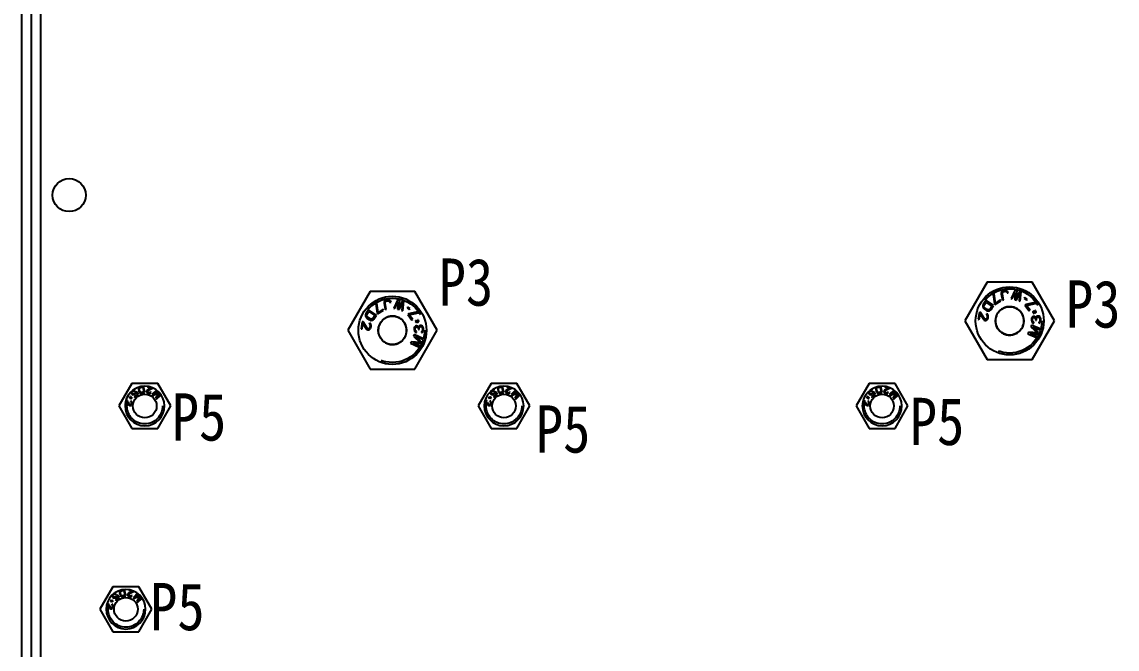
# Model space of a CAD drawing. Header units: millimetres. Extents: x 0 to 1189, y 25 to 866.
# Drawn here: x 159.9 to 275.8, y 398.3 to 464.6 of the extents above; entities that cross this region are included whole.
import ezdxf

# ---------------------------------------------------------------- set-up
doc = ezdxf.new("R2010")
doc.units = ezdxf.units.MM
doc.header["$LTSCALE"] = 65.395
doc.linetypes.add('HIDDEN', pattern=[0.2, 0.1, -0.1])
doc.layers.get('0').update_dxf_attribs({"linetype": 'CONTINUOUS'})
doc.layers.add('02___PRT_ALL_AXES', color=7, linetype='CONTINUOUS')
doc.layers.add('DEFAULT_2', color=8, linetype='HIDDEN')
doc.styles.get("Standard").update_dxf_attribs({"font": 'txt', "width": 0.85})

msp = doc.modelspace()

# ---------------------------------------------------------------- linework, layer by layer
at = {"color": 3, "linetype": 'Continuous'}
msp.add_line((159.902, 345.466), (159.902, 601.766), dxfattribs=at)
at = {"color": 7, "linetype": 'Continuous'}
for p, q in [((160.902, 344.466), (160.902, 588.766)), ((161.902, 346.466), (161.902, 587.766)), ((262.749, 435.827), (262.644, 435.759)), ((262.644, 435.759), (262.78, 434.783)), ((262.885, 434.851), (262.749, 435.827)), ((263.517, 435.923), (263.515, 435.815)), ((263.515, 435.815), (263.631, 435.165)), ((263.543, 436.014), (263.517, 435.923)), ((263.61, 436.113), (263.543, 436.014)), ((263.685, 436.169), (263.61, 436.113)), ((263.638, 435.837), (263.644, 435.924)), ((263.754, 435.187), (263.638, 435.837)), ((263.644, 435.924), (263.674, 435.994)), ((263.674, 435.994), (263.728, 436.047)), ((263.784, 436.208), (263.685, 436.169)), ((263.728, 436.047), (263.806, 436.083)), ((263.866, 436.223), (263.784, 436.208)), ((263.806, 436.083), (263.888, 436.097)), ((263.972, 436.22), (263.866, 436.223)), ((263.888, 436.097), (263.974, 436.091)), ((264.062, 436.193), (263.972, 436.22)), ((263.974, 436.091), (264.043, 436.06)), ((264.043, 436.06), (264.095, 436.004)), ((264.159, 436.124), (264.062, 436.193)), ((264.095, 436.004), (264.131, 435.924)), ((264.131, 435.924), (264.254, 435.946)), ((264.214, 436.047), (264.159, 436.124)), ((264.254, 435.946), (264.214, 436.047)), ((264.984, 436.232), (264.55, 435.315)), ((264.671, 435.281), (265, 435.984)), ((265, 435.984), (264.951, 435.201)), ((265.144, 436.186), (264.984, 436.232)), ((265.144, 436.186), (265.084, 435.363)), ((265.465, 436.095), (265.084, 435.363)), ((265.111, 435.156), (265.481, 435.847)), ((265.481, 435.847), (265.392, 435.076)), ((265.625, 436.049), (265.465, 436.095)), ((265.512, 435.042), (265.625, 436.049)), ((197.449, 434.827), (197.344, 434.759)), ((197.344, 434.759), (197.48, 433.783)), ((197.585, 433.851), (197.449, 434.827)), ((198.217, 434.923), (198.215, 434.815)), ((198.215, 434.815), (198.331, 434.165)), ((198.243, 435.014), (198.217, 434.923)), ((198.31, 435.113), (198.243, 435.014)), ((198.385, 435.169), (198.31, 435.113)), ((198.338, 434.837), (198.344, 434.924)), ((198.454, 434.187), (198.338, 434.837)), ((198.344, 434.924), (198.374, 434.994)), ((198.374, 434.994), (198.428, 435.047)), ((198.484, 435.208), (198.385, 435.169)), ((198.428, 435.047), (198.506, 435.083)), ((198.566, 435.223), (198.484, 435.208)), ((198.506, 435.083), (198.588, 435.097)), ((198.672, 435.22), (198.566, 435.223)), ((198.588, 435.097), (198.674, 435.091)), ((198.762, 435.193), (198.672, 435.22)), ((198.674, 435.091), (198.743, 435.06)), ((198.743, 435.06), (198.795, 435.004)), ((198.859, 435.124), (198.762, 435.193)), ((198.795, 435.004), (198.831, 434.924)), ((198.831, 434.924), (198.954, 434.946)), ((198.914, 435.047), (198.859, 435.124)), ((198.954, 434.946), (198.914, 435.047)), ((199.684, 435.232), (199.25, 434.315)), ((199.371, 434.281), (199.7, 434.984)), ((199.7, 434.984), (199.651, 434.201)), ((199.844, 435.186), (199.684, 435.232)), ((199.844, 435.186), (199.784, 434.363)), ((200.165, 435.095), (199.784, 434.363)), ((199.811, 434.156), (200.181, 434.847)), ((200.181, 434.847), (200.092, 434.076)), ((200.325, 435.049), (200.165, 435.095)), ((200.212, 434.042), (200.325, 435.049)), ((261.556, 434.606), (261.546, 434.513)), ((261.546, 434.513), (261.572, 434.396)), ((261.596, 434.704), (261.556, 434.606)), ((261.87, 435.123), (261.596, 434.704)), ((261.675, 434.553), (261.703, 434.634)), ((261.676, 434.477), (261.675, 434.553)), ((261.703, 434.634), (261.908, 434.948)), ((262.706, 434.575), (261.87, 435.123)), ((261.908, 434.948), (262.531, 434.54)), ((262.531, 434.54), (262.326, 434.227)), ((262.432, 434.157), (262.706, 434.575)), ((262.78, 434.783), (262.838, 434.694)), ((262.838, 434.694), (263.467, 435.101)), ((263.41, 435.19), (262.885, 434.851)), ((263.467, 435.101), (263.41, 435.19)), ((263.631, 435.165), (263.754, 435.187)), ((264.55, 435.315), (264.671, 435.281)), ((264.951, 435.201), (265.111, 435.156)), ((265.392, 435.076), (265.512, 435.042)), ((266.011, 435.428), (265.949, 435.342)), ((265.949, 435.342), (266.186, 435.172)), ((266.248, 435.258), (266.011, 435.428)), ((266.106, 434.707), (266.02, 434.643)), ((266.02, 434.643), (266.469, 434.042)), ((267.071, 434.908), (266.106, 434.707)), ((266.18, 434.607), (267.146, 434.808)), ((266.554, 434.106), (266.18, 434.607)), ((266.186, 435.172), (266.248, 435.258)), ((267.146, 434.808), (267.071, 434.908)), ((196.256, 433.606), (196.246, 433.513)), ((196.246, 433.513), (196.272, 433.396)), ((196.296, 433.704), (196.256, 433.606)), ((196.272, 433.396), (196.32, 433.315)), ((196.57, 434.123), (196.296, 433.704)), ((196.375, 433.553), (196.403, 433.634)), ((196.376, 433.477), (196.375, 433.553)), ((196.407, 433.408), (196.376, 433.477)), ((196.403, 433.634), (196.608, 433.948)), ((196.466, 433.344), (196.407, 433.408)), ((196.733, 433.169), (196.466, 433.344)), ((197.406, 433.575), (196.57, 434.123)), ((196.608, 433.948), (197.231, 433.54)), ((197.231, 433.54), (197.026, 433.227)), ((197.132, 433.157), (197.406, 433.575)), ((197.48, 433.783), (197.538, 433.694)), ((197.538, 433.694), (198.167, 434.101)), ((198.11, 434.19), (197.585, 433.851)), ((198.167, 434.101), (198.11, 434.19)), ((198.331, 434.165), (198.454, 434.187)), ((199.25, 434.315), (199.371, 434.281)), ((199.651, 434.201), (199.811, 434.156)), ((200.092, 434.076), (200.212, 434.042)), ((200.711, 434.428), (200.649, 434.342)), ((200.649, 434.342), (200.886, 434.172)), ((200.948, 434.258), (200.711, 434.428)), ((200.806, 433.707), (200.72, 433.643)), ((200.72, 433.643), (201.169, 433.042)), ((201.771, 433.908), (200.806, 433.707)), ((200.88, 433.607), (201.846, 433.808)), ((201.254, 433.106), (200.88, 433.607)), ((200.886, 434.172), (200.948, 434.258)), ((201.846, 433.808), (201.771, 433.908)), ((261.207, 433.872), (261.085, 433.132)), ((261.19, 433.115), (261.285, 433.69)), ((261.312, 433.855), (261.207, 433.872)), ((261.285, 433.69), (261.662, 433.1)), ((261.742, 433.193), (261.312, 433.855)), ((261.572, 434.396), (261.62, 434.315)), ((261.62, 434.315), (261.698, 434.239)), ((261.707, 434.408), (261.676, 434.477)), ((261.698, 434.239), (261.965, 434.064)), ((261.766, 434.344), (261.707, 434.408)), ((262.033, 434.169), (261.766, 434.344)), ((261.959, 433.727), (261.942, 433.624)), ((261.942, 433.624), (261.999, 433.573)), ((262.04, 433.693), (261.959, 433.727)), ((261.965, 434.064), (262.065, 434.023)), ((261.999, 433.573), (262.03, 433.504)), ((262.034, 433.398), (262.021, 433.316)), ((262.03, 433.504), (262.034, 433.398)), ((262.116, 434.14), (262.033, 434.169)), ((262.11, 433.597), (262.04, 433.693)), ((262.065, 434.023), (262.159, 434.012)), ((262.139, 433.508), (262.11, 433.597)), ((262.192, 434.139), (262.116, 434.14)), ((262.123, 433.278), (262.136, 433.36)), ((262.136, 433.36), (262.139, 433.508)), ((262.159, 434.012), (262.276, 434.035)), ((262.262, 434.168), (262.192, 434.139)), ((262.326, 434.227), (262.262, 434.168)), ((262.276, 434.035), (262.357, 434.081)), ((262.357, 434.081), (262.432, 434.157)), ((266.469, 434.042), (266.554, 434.106)), ((266.834, 433.407), (266.753, 433.32)), ((266.918, 433.431), (266.834, 433.407)), ((266.981, 433.913), (266.841, 433.862)), ((266.841, 433.862), (266.855, 433.823)), ((266.858, 434.001), (266.845, 433.974)), ((266.845, 433.974), (266.981, 433.913)), ((266.855, 433.823), (266.995, 433.874)), ((267.021, 433.928), (266.858, 434.001)), ((266.961, 433.433), (266.918, 433.431)), ((266.995, 433.874), (266.931, 433.74)), ((266.931, 433.74), (266.958, 433.727)), ((266.958, 433.727), (267.035, 433.889)), ((267.047, 433.416), (266.961, 433.433)), ((267.097, 434.089), (267.021, 433.928)), ((267.035, 433.889), (267.198, 433.815)), ((267.112, 433.377), (267.047, 433.416)), ((267.061, 433.942), (267.124, 434.077)), ((267.2, 433.994), (267.061, 433.942)), ((267.075, 433.903), (267.215, 433.955)), ((267.211, 433.842), (267.075, 433.903)), ((267.124, 434.077), (267.097, 434.089)), ((267.18, 433.297), (267.112, 433.377)), ((267.218, 433.402), (267.18, 433.297)), ((267.198, 433.815), (267.211, 433.842)), ((267.215, 433.955), (267.2, 433.994)), ((267.28, 433.447), (267.218, 433.402)), ((267.364, 433.471), (267.28, 433.447)), ((267.285, 433.322), (267.368, 433.367)), ((267.449, 433.475), (267.364, 433.471)), ((267.368, 433.367), (267.453, 433.371)), ((267.513, 433.457), (267.449, 433.475)), ((267.453, 433.371), (267.497, 433.352)), ((267.497, 433.352), (267.541, 433.312)), ((267.579, 433.418), (267.513, 433.457)), ((267.624, 433.358), (267.579, 433.418)), ((267.67, 433.276), (267.624, 433.358)), ((195.907, 432.872), (195.785, 432.132)), ((195.89, 432.115), (195.985, 432.69)), ((196.012, 432.855), (195.907, 432.872)), ((195.985, 432.69), (196.362, 432.1)), ((196.442, 432.193), (196.012, 432.855)), ((196.32, 433.315), (196.398, 433.239)), ((196.398, 433.239), (196.665, 433.064)), ((196.519, 432.138), (196.442, 432.193)), ((196.683, 432.217), (196.631, 432.162)), ((196.659, 432.727), (196.642, 432.624)), ((196.642, 432.624), (196.699, 432.573)), ((196.74, 432.693), (196.659, 432.727)), ((196.665, 433.064), (196.765, 433.023)), ((196.721, 432.316), (196.683, 432.217)), ((196.699, 432.573), (196.73, 432.504)), ((196.734, 432.398), (196.721, 432.316)), ((196.73, 432.504), (196.734, 432.398)), ((196.816, 433.14), (196.733, 433.169)), ((196.81, 432.597), (196.74, 432.693)), ((196.765, 433.023), (196.859, 433.012)), ((196.781, 432.158), (196.823, 432.278)), ((196.839, 432.508), (196.81, 432.597)), ((196.892, 433.139), (196.816, 433.14)), ((196.823, 432.278), (196.836, 432.36)), ((196.836, 432.36), (196.839, 432.508)), ((196.859, 433.012), (196.976, 433.035)), ((196.962, 433.168), (196.892, 433.139)), ((197.026, 433.227), (196.962, 433.168)), ((196.976, 433.035), (197.057, 433.081)), ((197.057, 433.081), (197.132, 433.157)), ((201.169, 433.042), (201.254, 433.106)), ((201.414, 432.234), (201.399, 432.088)), ((201.453, 432.32), (201.414, 432.234)), ((201.534, 432.407), (201.453, 432.32)), ((201.504, 432.113), (201.521, 432.218)), ((201.521, 432.218), (201.561, 432.283)), ((201.618, 432.431), (201.534, 432.407)), ((201.681, 432.913), (201.541, 432.862)), ((201.541, 432.862), (201.555, 432.823)), ((201.558, 433.001), (201.545, 432.974)), ((201.545, 432.974), (201.681, 432.913)), ((201.555, 432.823), (201.695, 432.874)), ((201.721, 432.928), (201.558, 433.001)), ((201.561, 432.283), (201.623, 432.327)), ((201.661, 432.433), (201.618, 432.431)), ((201.623, 432.327), (201.665, 432.329)), ((201.695, 432.874), (201.631, 432.74)), ((201.631, 432.74), (201.658, 432.727)), ((201.658, 432.727), (201.735, 432.889)), ((201.747, 432.416), (201.661, 432.433)), ((201.665, 432.329), (201.752, 432.291)), ((201.797, 433.089), (201.721, 432.928)), ((201.735, 432.889), (201.898, 432.815)), ((201.812, 432.377), (201.747, 432.416)), ((201.752, 432.291), (201.797, 432.251)), ((201.761, 432.942), (201.824, 433.077)), ((201.9, 432.994), (201.761, 432.942)), ((201.775, 432.903), (201.915, 432.955)), ((201.911, 432.842), (201.775, 432.903)), ((201.824, 433.077), (201.797, 433.089)), ((201.797, 432.251), (201.845, 432.128)), ((201.88, 432.297), (201.812, 432.377)), ((201.918, 432.402), (201.88, 432.297)), ((201.898, 432.815), (201.911, 432.842)), ((201.915, 432.955), (201.9, 432.994)), ((201.98, 432.447), (201.918, 432.402)), ((201.93, 432.132), (201.945, 432.258)), ((201.945, 432.258), (201.985, 432.322)), ((202.064, 432.471), (201.98, 432.447)), ((201.985, 432.322), (202.068, 432.367)), ((202.149, 432.475), (202.064, 432.471)), ((202.068, 432.367), (202.153, 432.371)), ((202.213, 432.457), (202.149, 432.475)), ((202.153, 432.371), (202.197, 432.352)), ((202.197, 432.352), (202.241, 432.312)), ((202.279, 432.418), (202.213, 432.457)), ((202.241, 432.312), (202.264, 432.272)), ((202.264, 432.272), (202.29, 432.169)), ((202.324, 432.358), (202.279, 432.418)), ((202.37, 432.276), (202.324, 432.358)), ((202.395, 432.194), (202.37, 432.276)), ((202.403, 432.028), (202.395, 432.194)), ((261.085, 433.132), (261.19, 433.115)), ((261.662, 433.1), (261.718, 433.049)), ((261.718, 433.049), (261.799, 433.015)), ((261.819, 433.138), (261.742, 433.193)), ((261.799, 433.015), (261.841, 433.008)), ((261.861, 433.131), (261.819, 433.138)), ((261.841, 433.008), (261.928, 433.014)), ((261.931, 433.162), (261.861, 433.131)), ((261.928, 433.014), (262.026, 433.083)), ((261.983, 433.217), (261.931, 433.162)), ((262.021, 433.316), (261.983, 433.217)), ((262.026, 433.083), (262.081, 433.158)), ((262.081, 433.158), (262.123, 433.278)), ((266.711, 432.51), (266.637, 432.338)), ((266.637, 432.338), (267.332, 431.696)), ((266.714, 433.234), (266.699, 433.088)), ((266.699, 433.088), (266.701, 433.046)), ((266.701, 433.046), (266.729, 432.901)), ((267.629, 432.112), (266.711, 432.51)), ((266.753, 433.32), (266.714, 433.234)), ((266.729, 432.901), (266.775, 432.82)), ((266.775, 432.82), (266.863, 432.741)), ((266.804, 433.113), (266.821, 433.218)), ((266.808, 433.03), (266.804, 433.113)), ((266.834, 432.927), (266.808, 433.03)), ((266.821, 433.218), (266.861, 433.283)), ((266.879, 432.866), (266.834, 432.927)), ((267.463, 431.73), (266.857, 432.311)), ((267.579, 431.998), (266.857, 432.311)), ((266.861, 433.283), (266.923, 433.327)), ((266.863, 432.741), (266.949, 432.723)), ((266.945, 432.828), (266.879, 432.866)), ((266.923, 433.327), (266.965, 433.329)), ((266.949, 432.723), (266.945, 432.828)), ((266.965, 433.329), (267.052, 433.291)), ((267.052, 433.291), (267.097, 433.251)), ((267.097, 433.251), (267.145, 433.128)), ((267.145, 433.128), (267.148, 433.045)), ((267.148, 433.045), (267.233, 433.049)), ((267.23, 433.132), (267.245, 433.258)), ((267.233, 433.049), (267.23, 433.132)), ((267.245, 433.258), (267.285, 433.322)), ((267.519, 432.853), (267.477, 432.83)), ((267.477, 432.83), (267.482, 432.726)), ((267.482, 432.726), (267.544, 432.75)), ((267.559, 432.896), (267.519, 432.853)), ((267.541, 433.312), (267.564, 433.272)), ((267.544, 432.75), (267.606, 432.794)), ((267.579, 432.939), (267.559, 432.896)), ((267.564, 433.272), (267.59, 433.169)), ((267.595, 433.044), (267.579, 432.939)), ((267.59, 433.169), (267.595, 433.044)), ((267.606, 432.794), (267.646, 432.858)), ((267.646, 432.858), (267.685, 432.943)), ((267.695, 433.194), (267.67, 433.276)), ((267.685, 432.943), (267.703, 433.028)), ((267.703, 433.028), (267.695, 433.194)), ((195.785, 432.132), (195.89, 432.115)), ((196.362, 432.1), (196.418, 432.049)), ((196.418, 432.049), (196.499, 432.015)), ((196.499, 432.015), (196.541, 432.008)), ((196.561, 432.131), (196.519, 432.138)), ((196.541, 432.008), (196.628, 432.014)), ((196.631, 432.162), (196.561, 432.131)), ((196.628, 432.014), (196.726, 432.083)), ((196.726, 432.083), (196.781, 432.158)), ((201.411, 431.51), (201.337, 431.338)), ((201.337, 431.338), (202.032, 430.696)), ((201.399, 432.088), (201.401, 432.046)), ((201.401, 432.046), (201.429, 431.901)), ((202.329, 431.112), (201.411, 431.51)), ((201.429, 431.901), (201.475, 431.82)), ((201.475, 431.82), (201.563, 431.741)), ((201.508, 432.03), (201.504, 432.113)), ((201.534, 431.927), (201.508, 432.03)), ((201.579, 431.866), (201.534, 431.927)), ((202.163, 430.73), (201.557, 431.311)), ((202.279, 430.998), (201.557, 431.311)), ((201.563, 431.741), (201.649, 431.723)), ((201.645, 431.828), (201.579, 431.866)), ((201.649, 431.723), (201.645, 431.828)), ((201.845, 432.128), (201.848, 432.045)), ((201.848, 432.045), (201.933, 432.049)), ((201.933, 432.049), (201.93, 432.132)), ((202.219, 431.853), (202.177, 431.83)), ((202.177, 431.83), (202.182, 431.726)), ((202.182, 431.726), (202.244, 431.75)), ((202.259, 431.896), (202.219, 431.853)), ((202.244, 431.75), (202.306, 431.794)), ((202.279, 431.939), (202.259, 431.896)), ((202.295, 432.044), (202.279, 431.939)), ((202.279, 430.998), (202.329, 431.112)), ((202.29, 432.169), (202.295, 432.044)), ((202.306, 431.794), (202.346, 431.858)), ((202.346, 431.858), (202.385, 431.943)), ((202.385, 431.943), (202.403, 432.028)), ((266.388, 431.765), (266.313, 431.593)), ((266.313, 431.593), (267.231, 431.195)), ((267.332, 431.696), (266.388, 431.765)), ((267.281, 431.31), (266.558, 431.623)), ((266.558, 431.623), (267.397, 431.577)), ((267.231, 431.195), (267.281, 431.31)), ((267.397, 431.577), (267.463, 431.73)), ((267.579, 431.998), (267.629, 432.112)), ((201.088, 430.765), (201.013, 430.593)), ((201.013, 430.593), (201.931, 430.195)), ((202.032, 430.696), (201.088, 430.765)), ((201.981, 430.31), (201.258, 430.623)), ((201.258, 430.623), (202.097, 430.577)), ((201.931, 430.195), (201.981, 430.31)), ((202.097, 430.577), (202.163, 430.73)), ((171.492, 425.493), (171.464, 425.412)), ((171.464, 425.412), (171.468, 425.339)), ((171.468, 425.339), (171.493, 425.263)), ((171.537, 425.549), (171.492, 425.493)), ((171.493, 425.263), (171.531, 425.217)), ((171.536, 425.394), (171.551, 425.445)), ((171.542, 425.341), (171.536, 425.394)), ((171.559, 425.297), (171.542, 425.341)), ((171.551, 425.445), (171.586, 425.494)), ((171.578, 425.274), (171.559, 425.297)), ((171.618, 425.249), (171.578, 425.274)), ((171.586, 425.494), (171.654, 425.549)), ((171.672, 425.642), (171.609, 425.608)), ((171.669, 425.233), (171.618, 425.249)), ((171.654, 425.549), (171.708, 425.575)), ((171.721, 425.238), (171.669, 425.233)), ((171.757, 425.654), (171.672, 425.642)), ((171.708, 425.575), (171.761, 425.58)), ((171.776, 425.264), (171.721, 425.238)), ((171.828, 425.635), (171.757, 425.654)), ((171.761, 425.58), (171.821, 425.552)), ((171.843, 425.32), (171.776, 425.264)), ((171.821, 425.552), (171.889, 425.608)), ((171.823, 425.206), (171.891, 425.262)), ((171.889, 425.608), (171.828, 425.635)), ((171.879, 425.368), (171.843, 425.32)), ((171.895, 425.44), (171.879, 425.368)), ((171.891, 425.262), (171.937, 425.32)), ((171.974, 425.505), (171.895, 425.44)), ((171.937, 425.32), (171.965, 425.401)), ((171.965, 425.401), (172.117, 425.217)), ((172.22, 425.206), (171.974, 425.505)), ((172.252, 425.859), (172.235, 425.795)), ((172.235, 425.795), (172.236, 425.719)), ((172.236, 425.719), (172.282, 425.5)), ((172.297, 425.929), (172.252, 425.859)), ((172.282, 425.5), (172.312, 425.43)), ((172.347, 425.97), (172.297, 425.929)), ((172.312, 425.43), (172.353, 425.378)), ((172.322, 425.737), (172.324, 425.798)), ((172.368, 425.518), (172.322, 425.737)), ((172.324, 425.798), (172.343, 425.848)), ((172.343, 425.848), (172.38, 425.886)), ((172.411, 425.998), (172.347, 425.97)), ((172.353, 425.378), (172.422, 425.332)), ((172.394, 425.463), (172.368, 425.518)), ((172.38, 425.886), (172.434, 425.912)), ((172.432, 425.425), (172.394, 425.463)), ((172.422, 425.332), (172.485, 425.314)), ((172.481, 425.405), (172.432, 425.425)), ((172.434, 425.912), (172.691, 425.966)), ((172.541, 425.402), (172.481, 425.405)), ((172.485, 425.314), (172.56, 425.315)), ((172.798, 425.456), (172.541, 425.402)), ((172.56, 425.315), (172.902, 425.387)), ((172.691, 425.966), (172.798, 425.456)), ((172.902, 425.387), (172.763, 426.052)), ((173.073, 425.533), (173.07, 425.472)), ((173.07, 425.472), (173.11, 425.398)), ((173.081, 425.562), (173.073, 425.533)), ((173.111, 425.615), (173.081, 425.562)), ((173.11, 425.398), (173.158, 425.354)), ((173.151, 425.65), (173.111, 425.615)), ((173.591, 425.866), (173.151, 425.65)), ((173.157, 425.509), (173.165, 425.538)), ((173.173, 425.458), (173.157, 425.509)), ((173.158, 425.354), (173.239, 425.316)), ((173.165, 425.538), (173.209, 425.587)), ((173.207, 425.418), (173.173, 425.458)), ((173.214, 426.033), (173.198, 425.977)), ((173.198, 425.977), (173.591, 425.866)), ((173.273, 425.383), (173.207, 425.418)), ((173.209, 425.587), (173.704, 425.834)), ((173.239, 425.316), (173.295, 425.3)), ((173.329, 425.368), (173.273, 425.383)), ((173.295, 425.3), (173.397, 425.286)), ((173.403, 425.362), (173.329, 425.368)), ((173.397, 425.286), (173.461, 425.299)), ((173.453, 425.379), (173.403, 425.362)), ((173.494, 425.414), (173.453, 425.379)), ((173.461, 425.299), (173.534, 425.341)), ((173.564, 425.394), (173.494, 425.414)), ((173.534, 425.341), (173.564, 425.394)), ((174.137, 425.653), (173.656, 425.186)), ((173.704, 425.834), (173.719, 425.89)), ((173.747, 425.091), (174.348, 425.37)), ((174.207, 425.599), (173.824, 425.227)), ((174.36, 425.464), (173.824, 425.227)), ((174.348, 425.37), (174.052, 424.778)), ((174.189, 424.85), (174.442, 425.379)), ((174.573, 425.222), (174.189, 424.85)), ((209.492, 425.493), (209.464, 425.412)), ((209.464, 425.412), (209.468, 425.339)), ((209.468, 425.339), (209.493, 425.263)), ((209.537, 425.549), (209.492, 425.493)), ((209.493, 425.263), (209.531, 425.217)), ((209.536, 425.394), (209.551, 425.445)), ((209.542, 425.341), (209.536, 425.394)), ((209.559, 425.297), (209.542, 425.341)), ((209.551, 425.445), (209.586, 425.494)), ((209.578, 425.274), (209.559, 425.297)), ((209.618, 425.249), (209.578, 425.274)), ((209.586, 425.494), (209.654, 425.549)), ((209.672, 425.642), (209.609, 425.608)), ((209.669, 425.233), (209.618, 425.249)), ((209.654, 425.549), (209.708, 425.575)), ((209.721, 425.238), (209.669, 425.233)), ((209.757, 425.654), (209.672, 425.642)), ((209.708, 425.575), (209.761, 425.58)), ((209.776, 425.264), (209.721, 425.238)), ((209.828, 425.635), (209.757, 425.654)), ((209.761, 425.58), (209.821, 425.552)), ((209.843, 425.32), (209.776, 425.264)), ((209.821, 425.552), (209.889, 425.608)), ((209.823, 425.206), (209.891, 425.262)), ((209.889, 425.608), (209.828, 425.635)), ((209.879, 425.368), (209.843, 425.32)), ((209.895, 425.44), (209.879, 425.368)), ((209.891, 425.262), (209.937, 425.32)), ((209.974, 425.505), (209.895, 425.44)), ((209.937, 425.32), (209.965, 425.401)), ((209.965, 425.401), (210.117, 425.217)), ((210.22, 425.206), (209.974, 425.505)), ((210.252, 425.859), (210.235, 425.795)), ((210.235, 425.795), (210.236, 425.719)), ((210.236, 425.719), (210.282, 425.5)), ((210.297, 425.929), (210.252, 425.859)), ((210.282, 425.5), (210.312, 425.43)), ((210.347, 425.97), (210.297, 425.929)), ((210.312, 425.43), (210.353, 425.378)), ((210.322, 425.737), (210.324, 425.798)), ((210.368, 425.518), (210.322, 425.737)), ((210.324, 425.798), (210.343, 425.848)), ((210.343, 425.848), (210.38, 425.886)), ((210.411, 425.998), (210.347, 425.97)), ((210.353, 425.378), (210.422, 425.332)), ((210.394, 425.463), (210.368, 425.518)), ((210.38, 425.886), (210.434, 425.912)), ((210.432, 425.425), (210.394, 425.463)), ((210.422, 425.332), (210.485, 425.314)), ((210.481, 425.405), (210.432, 425.425)), ((210.434, 425.912), (210.691, 425.966)), ((210.541, 425.402), (210.481, 425.405)), ((210.485, 425.314), (210.56, 425.315)), ((210.798, 425.456), (210.541, 425.402)), ((210.56, 425.315), (210.902, 425.387)), ((210.691, 425.966), (210.798, 425.456)), ((210.902, 425.387), (210.763, 426.052)), ((211.073, 425.533), (211.07, 425.472)), ((211.07, 425.472), (211.11, 425.398)), ((211.081, 425.562), (211.073, 425.533)), ((211.111, 425.615), (211.081, 425.562)), ((211.11, 425.398), (211.158, 425.354)), ((211.151, 425.65), (211.111, 425.615)), ((211.591, 425.866), (211.151, 425.65)), ((211.157, 425.509), (211.165, 425.538)), ((211.173, 425.458), (211.157, 425.509)), ((211.158, 425.354), (211.239, 425.316)), ((211.165, 425.538), (211.209, 425.587)), ((211.207, 425.418), (211.173, 425.458)), ((211.214, 426.033), (211.198, 425.977)), ((211.198, 425.977), (211.591, 425.866)), ((211.273, 425.383), (211.207, 425.418)), ((211.209, 425.587), (211.704, 425.834)), ((211.239, 425.316), (211.295, 425.3)), ((211.329, 425.368), (211.273, 425.383)), ((211.295, 425.3), (211.397, 425.286)), ((211.403, 425.362), (211.329, 425.368)), ((211.397, 425.286), (211.461, 425.299)), ((211.453, 425.379), (211.403, 425.362)), ((211.494, 425.414), (211.453, 425.379)), ((211.461, 425.299), (211.534, 425.341)), ((211.564, 425.394), (211.494, 425.414)), ((211.534, 425.341), (211.564, 425.394)), ((212.137, 425.653), (211.656, 425.186)), ((211.704, 425.834), (211.719, 425.89)), ((211.747, 425.091), (212.348, 425.37)), ((212.207, 425.599), (211.824, 425.227)), ((212.36, 425.464), (211.824, 425.227)), ((212.348, 425.37), (212.052, 424.778)), ((212.189, 424.85), (212.442, 425.379)), ((212.573, 425.222), (212.189, 424.85)), ((249.492, 425.493), (249.464, 425.412)), ((249.464, 425.412), (249.468, 425.339)), ((249.468, 425.339), (249.493, 425.263)), ((249.537, 425.549), (249.492, 425.493)), ((249.493, 425.263), (249.531, 425.217)), ((249.536, 425.394), (249.551, 425.445)), ((249.542, 425.341), (249.536, 425.394)), ((249.559, 425.297), (249.542, 425.341)), ((249.551, 425.445), (249.586, 425.494)), ((249.578, 425.274), (249.559, 425.297)), ((249.618, 425.249), (249.578, 425.274)), ((249.586, 425.494), (249.654, 425.549)), ((249.672, 425.642), (249.609, 425.608)), ((249.669, 425.233), (249.618, 425.249)), ((249.654, 425.549), (249.708, 425.575)), ((249.721, 425.238), (249.669, 425.233)), ((249.757, 425.654), (249.672, 425.642)), ((249.708, 425.575), (249.761, 425.58)), ((249.776, 425.264), (249.721, 425.238)), ((249.828, 425.635), (249.757, 425.654)), ((249.761, 425.58), (249.821, 425.552)), ((249.843, 425.32), (249.776, 425.264)), ((249.821, 425.552), (249.889, 425.608)), ((249.823, 425.206), (249.891, 425.262)), ((249.889, 425.608), (249.828, 425.635)), ((249.879, 425.368), (249.843, 425.32)), ((249.895, 425.44), (249.879, 425.368)), ((249.891, 425.262), (249.937, 425.32)), ((249.974, 425.505), (249.895, 425.44)), ((249.937, 425.32), (249.965, 425.401)), ((249.965, 425.401), (250.117, 425.217)), ((250.22, 425.206), (249.974, 425.505)), ((250.252, 425.859), (250.235, 425.795)), ((250.235, 425.795), (250.236, 425.719)), ((250.236, 425.719), (250.282, 425.5)), ((250.297, 425.929), (250.252, 425.859)), ((250.282, 425.5), (250.312, 425.43)), ((250.347, 425.97), (250.297, 425.929)), ((250.312, 425.43), (250.353, 425.378)), ((250.322, 425.737), (250.324, 425.798)), ((250.368, 425.518), (250.322, 425.737)), ((250.324, 425.798), (250.343, 425.848)), ((250.343, 425.848), (250.38, 425.886)), ((250.411, 425.998), (250.347, 425.97)), ((250.353, 425.378), (250.422, 425.332)), ((250.394, 425.463), (250.368, 425.518)), ((250.38, 425.886), (250.434, 425.912)), ((250.432, 425.425), (250.394, 425.463)), ((250.422, 425.332), (250.485, 425.314)), ((250.481, 425.405), (250.432, 425.425)), ((250.434, 425.912), (250.691, 425.966)), ((250.541, 425.402), (250.481, 425.405)), ((250.485, 425.314), (250.56, 425.315)), ((250.798, 425.456), (250.541, 425.402)), ((250.56, 425.315), (250.902, 425.387)), ((250.691, 425.966), (250.798, 425.456)), ((250.902, 425.387), (250.763, 426.052)), ((251.073, 425.533), (251.07, 425.472)), ((251.07, 425.472), (251.11, 425.398)), ((251.081, 425.562), (251.073, 425.533)), ((251.111, 425.615), (251.081, 425.562)), ((251.11, 425.398), (251.158, 425.354)), ((251.151, 425.65), (251.111, 425.615)), ((251.591, 425.866), (251.151, 425.65)), ((251.157, 425.509), (251.165, 425.538)), ((251.173, 425.458), (251.157, 425.509)), ((251.158, 425.354), (251.239, 425.316)), ((251.165, 425.538), (251.209, 425.587)), ((251.207, 425.418), (251.173, 425.458)), ((251.214, 426.033), (251.198, 425.977)), ((251.198, 425.977), (251.591, 425.866)), ((251.273, 425.383), (251.207, 425.418)), ((251.209, 425.587), (251.704, 425.834)), ((251.239, 425.316), (251.295, 425.3)), ((251.329, 425.368), (251.273, 425.383)), ((251.295, 425.3), (251.397, 425.286)), ((251.403, 425.362), (251.329, 425.368)), ((251.397, 425.286), (251.461, 425.299)), ((251.453, 425.379), (251.403, 425.362)), ((251.494, 425.414), (251.453, 425.379)), ((251.461, 425.299), (251.534, 425.341)), ((251.564, 425.394), (251.494, 425.414)), ((251.534, 425.341), (251.564, 425.394)), ((252.137, 425.653), (251.656, 425.186)), ((251.704, 425.834), (251.719, 425.89)), ((251.747, 425.091), (252.348, 425.37)), ((252.207, 425.599), (251.824, 425.227)), ((252.36, 425.464), (251.824, 425.227)), ((252.348, 425.37), (252.052, 424.778)), ((252.189, 424.85), (252.442, 425.379)), ((252.573, 425.222), (252.189, 424.85)), ((170.839, 424.298), (170.842, 424.241)), ((170.842, 424.241), (170.86, 424.178)), ((170.86, 424.178), (170.881, 424.13)), ((170.886, 424.471), (170.862, 424.419)), ((170.881, 424.13), (170.92, 424.093)), ((170.926, 424.522), (170.886, 424.471)), ((170.914, 424.302), (170.931, 424.388)), ((170.915, 424.227), (170.914, 424.302)), ((170.924, 424.196), (170.915, 424.227)), ((170.92, 424.093), (170.961, 424.07)), ((170.948, 424.162), (170.924, 424.196)), ((170.964, 424.56), (170.926, 424.522)), ((170.931, 424.388), (170.959, 424.457)), ((170.975, 424.142), (170.948, 424.162)), ((170.959, 424.457), (170.979, 424.482)), ((170.961, 424.07), (171.02, 424.059)), ((171.013, 424.58), (170.964, 424.56)), ((171.033, 424.131), (170.975, 424.142)), ((170.979, 424.482), (171.014, 424.505)), ((171.06, 424.586), (171.013, 424.58)), ((171.014, 424.505), (171.046, 424.514)), ((171.097, 424.148), (171.033, 424.131)), ((171.046, 424.514), (171.06, 424.586)), ((171.081, 424.062), (171.13, 424.082)), ((171.135, 424.185), (171.097, 424.148)), ((171.13, 424.082), (171.173, 424.148)), ((171.166, 424.269), (171.135, 424.185)), ((171.177, 424.326), (171.166, 424.269)), ((171.173, 424.148), (171.206, 424.083)), ((171.235, 424.315), (171.177, 424.326)), ((171.206, 424.083), (171.244, 424.046)), ((171.224, 424.257), (171.235, 424.315)), ((171.237, 424.166), (171.224, 424.257)), ((171.261, 424.132), (171.237, 424.166)), ((171.314, 424.092), (171.261, 424.132)), ((171.378, 424.85), (171.277, 424.825)), ((171.277, 424.825), (171.282, 424.805)), ((171.282, 424.805), (171.403, 424.835)), ((171.302, 424.928), (171.288, 424.903)), ((171.288, 424.903), (171.378, 424.85)), ((171.392, 424.876), (171.302, 424.928)), ((171.343, 424.086), (171.314, 424.092)), ((171.393, 424.106), (171.343, 424.086)), ((171.385, 424.981), (171.365, 424.976)), ((171.365, 424.976), (171.392, 424.876)), ((171.418, 424.861), (171.385, 424.981)), ((171.391, 424.018), (171.46, 424.064)), ((171.43, 424.144), (171.393, 424.106)), ((171.403, 424.835), (171.436, 424.715)), ((171.423, 424.502), (171.409, 424.43)), ((171.409, 424.43), (171.447, 424.393)), ((171.539, 424.891), (171.418, 424.861)), ((171.478, 424.476), (171.423, 424.502)), ((171.457, 424.72), (171.429, 424.82)), ((171.429, 424.82), (171.519, 424.768)), ((171.458, 424.213), (171.43, 424.144)), ((171.436, 424.715), (171.457, 424.72)), ((171.444, 424.846), (171.545, 424.871)), ((171.534, 424.793), (171.444, 424.846)), ((171.447, 424.393), (171.468, 424.344)), ((171.469, 424.27), (171.458, 424.213)), ((171.46, 424.064), (171.5, 424.116)), ((171.468, 424.344), (171.469, 424.27)), ((171.526, 424.408), (171.478, 424.476)), ((171.5, 424.116), (171.534, 424.213)), ((171.519, 424.768), (171.534, 424.793)), ((171.544, 424.345), (171.526, 424.408)), ((171.531, 425.217), (171.601, 425.178)), ((171.534, 424.213), (171.54, 424.242)), ((171.545, 424.871), (171.539, 424.891)), ((171.54, 424.242), (171.544, 424.345)), ((171.601, 425.178), (171.673, 425.16)), ((171.673, 425.16), (171.757, 425.171)), ((171.757, 425.171), (171.823, 425.206)), ((172.117, 425.217), (171.791, 424.948)), ((171.791, 424.948), (171.838, 424.89)), ((171.838, 424.89), (172.22, 425.206)), ((173.656, 425.186), (173.747, 425.091)), ((174.052, 424.778), (174.143, 424.683)), ((174.143, 424.683), (174.625, 425.15)), ((208.839, 424.298), (208.842, 424.241)), ((208.842, 424.241), (208.86, 424.178)), ((208.86, 424.178), (208.881, 424.13)), ((208.886, 424.471), (208.862, 424.419)), ((208.881, 424.13), (208.92, 424.093)), ((208.926, 424.522), (208.886, 424.471)), ((208.914, 424.302), (208.931, 424.388)), ((208.915, 424.227), (208.914, 424.302)), ((208.924, 424.196), (208.915, 424.227)), ((208.92, 424.093), (208.961, 424.07)), ((208.948, 424.162), (208.924, 424.196)), ((208.964, 424.56), (208.926, 424.522)), ((208.931, 424.388), (208.959, 424.457)), ((208.975, 424.142), (208.948, 424.162)), ((208.959, 424.457), (208.979, 424.482)), ((208.961, 424.07), (209.02, 424.059)), ((209.013, 424.58), (208.964, 424.56)), ((209.033, 424.131), (208.975, 424.142)), ((208.979, 424.482), (209.014, 424.505)), ((209.06, 424.586), (209.013, 424.58)), ((209.014, 424.505), (209.046, 424.514)), ((209.097, 424.148), (209.033, 424.131)), ((209.046, 424.514), (209.06, 424.586)), ((209.081, 424.062), (209.13, 424.082)), ((209.135, 424.185), (209.097, 424.148)), ((209.13, 424.082), (209.173, 424.148)), ((209.166, 424.269), (209.135, 424.185)), ((209.177, 424.326), (209.166, 424.269)), ((209.173, 424.148), (209.206, 424.083)), ((209.235, 424.315), (209.177, 424.326)), ((209.206, 424.083), (209.244, 424.046)), ((209.224, 424.257), (209.235, 424.315)), ((209.237, 424.166), (209.224, 424.257)), ((209.261, 424.132), (209.237, 424.166)), ((209.314, 424.092), (209.261, 424.132)), ((209.378, 424.85), (209.277, 424.825)), ((209.277, 424.825), (209.282, 424.805)), ((209.282, 424.805), (209.403, 424.835)), ((209.302, 424.928), (209.288, 424.903)), ((209.288, 424.903), (209.378, 424.85)), ((209.392, 424.876), (209.302, 424.928)), ((209.343, 424.086), (209.314, 424.092)), ((209.393, 424.106), (209.343, 424.086)), ((209.385, 424.981), (209.365, 424.976)), ((209.365, 424.976), (209.392, 424.876)), ((209.418, 424.861), (209.385, 424.981)), ((209.391, 424.018), (209.46, 424.064)), ((209.43, 424.144), (209.393, 424.106)), ((209.403, 424.835), (209.436, 424.715)), ((209.423, 424.502), (209.409, 424.43)), ((209.409, 424.43), (209.447, 424.393)), ((209.539, 424.891), (209.418, 424.861)), ((209.478, 424.476), (209.423, 424.502)), ((209.457, 424.72), (209.429, 424.82)), ((209.429, 424.82), (209.519, 424.768)), ((209.458, 424.213), (209.43, 424.144)), ((209.436, 424.715), (209.457, 424.72)), ((209.444, 424.846), (209.545, 424.871)), ((209.534, 424.793), (209.444, 424.846)), ((209.447, 424.393), (209.468, 424.344)), ((209.469, 424.27), (209.458, 424.213)), ((209.46, 424.064), (209.5, 424.116)), ((209.468, 424.344), (209.469, 424.27)), ((209.526, 424.408), (209.478, 424.476)), ((209.5, 424.116), (209.534, 424.213)), ((209.519, 424.768), (209.534, 424.793)), ((209.544, 424.345), (209.526, 424.408)), ((209.531, 425.217), (209.601, 425.178)), ((209.534, 424.213), (209.54, 424.242)), ((209.545, 424.871), (209.539, 424.891)), ((209.54, 424.242), (209.544, 424.345)), ((209.601, 425.178), (209.673, 425.16)), ((209.673, 425.16), (209.757, 425.171)), ((209.757, 425.171), (209.823, 425.206)), ((210.117, 425.217), (209.791, 424.948)), ((209.791, 424.948), (209.838, 424.89)), ((209.838, 424.89), (210.22, 425.206)), ((211.656, 425.186), (211.747, 425.091)), ((212.052, 424.778), (212.143, 424.683)), ((212.143, 424.683), (212.625, 425.15)), ((248.839, 424.298), (248.842, 424.241)), ((248.842, 424.241), (248.86, 424.178)), ((248.86, 424.178), (248.881, 424.13)), ((248.886, 424.471), (248.862, 424.419)), ((248.881, 424.13), (248.92, 424.093)), ((248.926, 424.522), (248.886, 424.471)), ((248.914, 424.302), (248.931, 424.388)), ((248.915, 424.227), (248.914, 424.302)), ((248.924, 424.196), (248.915, 424.227)), ((248.92, 424.093), (248.961, 424.07)), ((248.948, 424.162), (248.924, 424.196)), ((248.964, 424.56), (248.926, 424.522)), ((248.931, 424.388), (248.959, 424.457)), ((248.975, 424.142), (248.948, 424.162)), ((248.959, 424.457), (248.979, 424.482)), ((248.961, 424.07), (249.02, 424.059)), ((249.013, 424.58), (248.964, 424.56)), ((249.033, 424.131), (248.975, 424.142)), ((248.979, 424.482), (249.014, 424.505)), ((249.06, 424.586), (249.013, 424.58)), ((249.014, 424.505), (249.046, 424.514)), ((249.097, 424.148), (249.033, 424.131)), ((249.046, 424.514), (249.06, 424.586)), ((249.081, 424.062), (249.13, 424.082)), ((249.135, 424.185), (249.097, 424.148)), ((249.13, 424.082), (249.173, 424.148)), ((249.166, 424.269), (249.135, 424.185)), ((249.177, 424.326), (249.166, 424.269)), ((249.173, 424.148), (249.206, 424.083)), ((249.235, 424.315), (249.177, 424.326)), ((249.206, 424.083), (249.244, 424.046)), ((249.224, 424.257), (249.235, 424.315)), ((249.237, 424.166), (249.224, 424.257)), ((249.261, 424.132), (249.237, 424.166)), ((249.314, 424.092), (249.261, 424.132)), ((249.378, 424.85), (249.277, 424.825)), ((249.277, 424.825), (249.282, 424.805)), ((249.282, 424.805), (249.403, 424.835)), ((249.302, 424.928), (249.288, 424.903)), ((249.288, 424.903), (249.378, 424.85)), ((249.392, 424.876), (249.302, 424.928)), ((249.343, 424.086), (249.314, 424.092)), ((249.393, 424.106), (249.343, 424.086)), ((249.385, 424.981), (249.365, 424.976)), ((249.365, 424.976), (249.392, 424.876)), ((249.418, 424.861), (249.385, 424.981)), ((249.391, 424.018), (249.46, 424.064)), ((249.43, 424.144), (249.393, 424.106)), ((249.403, 424.835), (249.436, 424.715)), ((249.423, 424.502), (249.409, 424.43)), ((249.409, 424.43), (249.447, 424.393)), ((249.539, 424.891), (249.418, 424.861)), ((249.478, 424.476), (249.423, 424.502)), ((249.457, 424.72), (249.429, 424.82)), ((249.429, 424.82), (249.519, 424.768)), ((249.458, 424.213), (249.43, 424.144)), ((249.436, 424.715), (249.457, 424.72)), ((249.444, 424.846), (249.545, 424.871)), ((249.534, 424.793), (249.444, 424.846)), ((249.447, 424.393), (249.468, 424.344)), ((249.469, 424.27), (249.458, 424.213)), ((249.46, 424.064), (249.5, 424.116)), ((249.468, 424.344), (249.469, 424.27)), ((249.526, 424.408), (249.478, 424.476)), ((249.5, 424.116), (249.534, 424.213)), ((249.519, 424.768), (249.534, 424.793)), ((249.544, 424.345), (249.526, 424.408)), ((249.531, 425.217), (249.601, 425.178)), ((249.534, 424.213), (249.54, 424.242)), ((249.545, 424.871), (249.539, 424.891)), ((249.54, 424.242), (249.544, 424.345)), ((249.601, 425.178), (249.673, 425.16)), ((249.673, 425.16), (249.757, 425.171)), ((249.757, 425.171), (249.823, 425.206)), ((250.117, 425.217), (249.791, 424.948)), ((249.791, 424.948), (249.838, 424.89)), ((249.838, 424.89), (250.22, 425.206)), ((251.656, 425.186), (251.747, 425.091)), ((252.052, 424.778), (252.143, 424.683)), ((252.143, 424.683), (252.625, 425.15)), ((171.02, 424.059), (171.081, 424.062)), ((171.244, 424.046), (171.3, 424.02)), ((171.3, 424.02), (171.329, 424.015)), ((171.329, 424.015), (171.391, 424.018)), ((209.02, 424.059), (209.081, 424.062)), ((209.244, 424.046), (209.3, 424.02)), ((209.3, 424.02), (209.329, 424.015)), ((209.329, 424.015), (209.391, 424.018)), ((249.02, 424.059), (249.081, 424.062)), ((249.244, 424.046), (249.3, 424.02)), ((249.3, 424.02), (249.329, 424.015)), ((249.329, 424.015), (249.391, 424.018)), ((170.297, 404.429), (170.252, 404.359)), ((170.347, 404.47), (170.297, 404.429)), ((170.343, 404.348), (170.38, 404.386)), ((170.411, 404.498), (170.347, 404.47)), ((170.38, 404.386), (170.434, 404.412)), ((170.434, 404.412), (170.691, 404.466)), ((170.691, 404.466), (170.798, 403.956)), ((170.902, 403.887), (170.763, 404.552)), ((171.591, 404.366), (171.151, 404.15)), ((171.214, 404.533), (171.198, 404.477)), ((171.198, 404.477), (171.591, 404.366)), ((171.704, 404.334), (171.719, 404.39)), ((169.378, 403.35), (169.277, 403.325)), ((169.277, 403.325), (169.282, 403.305)), ((169.282, 403.305), (169.403, 403.335)), ((169.302, 403.428), (169.288, 403.403)), ((169.288, 403.403), (169.378, 403.35)), ((169.392, 403.376), (169.302, 403.428)), ((169.385, 403.481), (169.365, 403.476)), ((169.365, 403.476), (169.392, 403.376)), ((169.418, 403.361), (169.385, 403.481)), ((169.403, 403.335), (169.436, 403.215)), ((169.539, 403.391), (169.418, 403.361)), ((169.457, 403.22), (169.429, 403.32)), ((169.429, 403.32), (169.519, 403.268)), ((169.436, 403.215), (169.457, 403.22)), ((169.444, 403.346), (169.545, 403.371)), ((169.534, 403.293), (169.444, 403.346)), ((169.492, 403.993), (169.464, 403.912)), ((169.464, 403.912), (169.468, 403.839)), ((169.468, 403.839), (169.493, 403.763)), ((169.537, 404.049), (169.492, 403.993)), ((169.493, 403.763), (169.531, 403.717)), ((169.519, 403.268), (169.534, 403.293)), ((169.531, 403.717), (169.601, 403.678)), ((169.536, 403.894), (169.551, 403.945)), ((169.542, 403.841), (169.536, 403.894)), ((169.545, 403.371), (169.539, 403.391)), ((169.559, 403.797), (169.542, 403.841)), ((169.551, 403.945), (169.586, 403.994)), ((169.578, 403.774), (169.559, 403.797)), ((169.618, 403.749), (169.578, 403.774)), ((169.586, 403.994), (169.654, 404.049)), ((169.601, 403.678), (169.673, 403.66)), ((169.672, 404.142), (169.609, 404.108)), ((169.669, 403.733), (169.618, 403.749)), ((169.654, 404.049), (169.708, 404.075)), ((169.721, 403.738), (169.669, 403.733)), ((169.757, 404.154), (169.672, 404.142)), ((169.673, 403.66), (169.757, 403.671)), ((169.708, 404.075), (169.761, 404.08)), ((169.776, 403.764), (169.721, 403.738)), ((169.828, 404.135), (169.757, 404.154)), ((169.757, 403.671), (169.823, 403.706)), ((169.761, 404.08), (169.821, 404.052)), ((169.843, 403.82), (169.776, 403.764)), ((170.117, 403.717), (169.791, 403.448)), ((169.791, 403.448), (169.838, 403.39)), ((169.821, 404.052), (169.889, 404.108)), ((169.823, 403.706), (169.891, 403.762)), ((169.889, 404.108), (169.828, 404.135)), ((169.838, 403.39), (170.22, 403.706)), ((169.879, 403.868), (169.843, 403.82)), ((169.895, 403.94), (169.879, 403.868)), ((169.891, 403.762), (169.937, 403.82)), ((169.974, 404.005), (169.895, 403.94)), ((169.937, 403.82), (169.965, 403.901)), ((169.965, 403.901), (170.117, 403.717)), ((170.22, 403.706), (169.974, 404.005)), ((170.252, 404.359), (170.235, 404.295)), ((170.235, 404.295), (170.236, 404.219)), ((170.236, 404.219), (170.282, 404)), ((170.282, 404), (170.312, 403.93)), ((170.312, 403.93), (170.353, 403.878)), ((170.322, 404.237), (170.324, 404.298)), ((170.368, 404.018), (170.322, 404.237)), ((170.324, 404.298), (170.343, 404.348)), ((170.353, 403.878), (170.422, 403.832)), ((170.394, 403.963), (170.368, 404.018)), ((170.432, 403.925), (170.394, 403.963)), ((170.422, 403.832), (170.485, 403.814)), ((170.481, 403.905), (170.432, 403.925)), ((170.541, 403.902), (170.481, 403.905)), ((170.485, 403.814), (170.56, 403.815)), ((170.798, 403.956), (170.541, 403.902)), ((170.56, 403.815), (170.902, 403.887)), ((171.073, 404.033), (171.07, 403.972)), ((171.07, 403.972), (171.11, 403.898)), ((171.081, 404.062), (171.073, 404.033)), ((171.111, 404.115), (171.081, 404.062)), ((171.11, 403.898), (171.158, 403.854)), ((171.151, 404.15), (171.111, 404.115)), ((171.157, 404.009), (171.165, 404.038)), ((171.173, 403.958), (171.157, 404.009)), ((171.158, 403.854), (171.239, 403.816)), ((171.165, 404.038), (171.209, 404.087)), ((171.207, 403.918), (171.173, 403.958)), ((171.273, 403.883), (171.207, 403.918)), ((171.209, 404.087), (171.704, 404.334)), ((171.239, 403.816), (171.295, 403.8)), ((171.329, 403.868), (171.273, 403.883)), ((171.295, 403.8), (171.397, 403.786)), ((171.403, 403.862), (171.329, 403.868)), ((171.397, 403.786), (171.461, 403.799)), ((171.453, 403.879), (171.403, 403.862)), ((171.494, 403.914), (171.453, 403.879)), ((171.461, 403.799), (171.534, 403.841)), ((171.564, 403.894), (171.494, 403.914)), ((171.534, 403.841), (171.564, 403.894)), ((172.137, 404.153), (171.656, 403.686)), ((171.656, 403.686), (171.747, 403.591)), ((171.747, 403.591), (172.348, 403.87)), ((172.207, 404.099), (171.824, 403.727)), ((172.36, 403.964), (171.824, 403.727)), ((172.348, 403.87), (172.052, 403.278)), ((172.052, 403.278), (172.143, 403.183)), ((172.143, 403.183), (172.625, 403.65)), ((172.189, 403.35), (172.442, 403.879)), ((172.573, 403.722), (172.189, 403.35)), ((168.839, 402.798), (168.842, 402.741)), ((168.842, 402.741), (168.86, 402.678)), ((168.86, 402.678), (168.881, 402.63)), ((168.886, 402.971), (168.862, 402.919)), ((168.881, 402.63), (168.92, 402.593)), ((168.926, 403.022), (168.886, 402.971)), ((168.914, 402.802), (168.931, 402.888)), ((168.915, 402.727), (168.914, 402.802)), ((168.924, 402.696), (168.915, 402.727)), ((168.92, 402.593), (168.961, 402.57)), ((168.948, 402.662), (168.924, 402.696)), ((168.964, 403.06), (168.926, 403.022)), ((168.931, 402.888), (168.959, 402.957)), ((168.975, 402.642), (168.948, 402.662)), ((168.959, 402.957), (168.979, 402.982)), ((168.961, 402.57), (169.02, 402.559)), ((169.013, 403.08), (168.964, 403.06)), ((169.033, 402.631), (168.975, 402.642)), ((168.979, 402.982), (169.014, 403.005)), ((169.06, 403.086), (169.013, 403.08)), ((169.014, 403.005), (169.046, 403.014)), ((169.02, 402.559), (169.081, 402.562)), ((169.097, 402.648), (169.033, 402.631)), ((169.046, 403.014), (169.06, 403.086)), ((169.081, 402.562), (169.13, 402.582)), ((169.135, 402.685), (169.097, 402.648)), ((169.13, 402.582), (169.173, 402.648)), ((169.166, 402.769), (169.135, 402.685)), ((169.177, 402.826), (169.166, 402.769)), ((169.173, 402.648), (169.206, 402.583)), ((169.235, 402.815), (169.177, 402.826)), ((169.206, 402.583), (169.244, 402.546)), ((169.224, 402.757), (169.235, 402.815)), ((169.237, 402.666), (169.224, 402.757)), ((169.261, 402.632), (169.237, 402.666)), ((169.244, 402.546), (169.3, 402.52)), ((169.314, 402.592), (169.261, 402.632)), ((169.3, 402.52), (169.329, 402.515)), ((169.343, 402.586), (169.314, 402.592)), ((169.329, 402.515), (169.391, 402.518)), ((169.393, 402.606), (169.343, 402.586)), ((169.391, 402.518), (169.46, 402.564)), ((169.43, 402.644), (169.393, 402.606)), ((169.423, 403.002), (169.409, 402.93)), ((169.409, 402.93), (169.447, 402.893)), ((169.478, 402.976), (169.423, 403.002)), ((169.458, 402.713), (169.43, 402.644)), ((169.447, 402.893), (169.468, 402.844)), ((169.469, 402.77), (169.458, 402.713)), ((169.46, 402.564), (169.5, 402.616)), ((169.468, 402.844), (169.469, 402.77)), ((169.526, 402.908), (169.478, 402.976)), ((169.5, 402.616), (169.534, 402.713)), ((169.544, 402.845), (169.526, 402.908)), ((169.534, 402.713), (169.54, 402.742)), ((169.54, 402.742), (169.544, 402.845))]:
    msp.add_line(p, q, dxfattribs=at)
for centre, radius in [((164.902, 446.266), 1.75), ((172.902, 423.966), 1.25), ((210.902, 423.966), 1.25), ((250.902, 423.966), 1.25), ((170.902, 402.466), 1.25)]:
    msp.add_circle(centre, radius, dxfattribs=at)
for centre, radius, start, end in [((264.402, 432.966), 1.5, 153.3953, 204.72435), ((264.402, 432.966), 1.5, 333.3953, 24.72435), ((199.102, 431.966), 1.5, 153.3953, 204.72435), ((199.102, 431.966), 1.5, 333.3953, 24.72435), ((172.902, 423.966), 2.09, 0, 180), ((210.902, 423.966), 2.09, 0, 180), ((250.902, 423.966), 2.09, 0, 180), ((170.902, 402.466), 2.09, 0, 180)]:
    msp.add_arc(centre, radius, start, end, dxfattribs=at)
at = {"layer": '02___PRT_ALL_AXES', "color": 7, "linetype": 'Continuous'}
for centre, radius in [((264.402, 432.966), 3.6), ((199.102, 431.966), 3.6), ((199.102, 431.966), 1.5), ((264.402, 432.966), 1.5), ((172.902, 423.966), 1.25), ((210.902, 423.966), 1.25), ((250.902, 423.966), 1.25), ((170.902, 402.466), 1.25)]:
    msp.add_circle(centre, radius, dxfattribs=at)
for centre in [(172.902, 423.966), (210.902, 423.966), (250.902, 423.966), (170.902, 402.466)]:
    msp.add_arc(centre, 2.09, 180, 360, dxfattribs=at)
at = {"layer": 'DEFAULT_2', "color": 8, "linetype": 'HIDDEN'}
for p, q in [((262.035, 437.066), (259.668, 432.966)), ((266.769, 437.066), (262.035, 437.066)), ((269.136, 432.966), (266.769, 437.066)), ((196.735, 436.066), (194.368, 431.966)), ((201.469, 436.066), (196.735, 436.066)), ((203.836, 431.966), (201.469, 436.066)), ((259.668, 432.966), (262.035, 428.866)), ((266.769, 428.866), (269.136, 432.966)), ((194.368, 431.966), (196.735, 427.866)), ((201.469, 427.866), (203.836, 431.966)), ((262.035, 428.866), (266.769, 428.866)), ((196.735, 427.866), (201.469, 427.866)), ((171.531, 426.341), (170.16, 423.966)), ((174.273, 426.341), (171.531, 426.341)), ((175.645, 423.966), (174.273, 426.341)), ((209.531, 426.341), (208.16, 423.966)), ((212.273, 426.341), (209.531, 426.341)), ((213.645, 423.966), (212.273, 426.341)), ((249.531, 426.341), (248.16, 423.966)), ((252.273, 426.341), (249.531, 426.341)), ((253.645, 423.966), (252.273, 426.341)), ((170.16, 423.966), (171.531, 421.591)), ((174.273, 421.591), (175.645, 423.966)), ((208.16, 423.966), (209.531, 421.591)), ((212.273, 421.591), (213.645, 423.966)), ((248.16, 423.966), (249.531, 421.591)), ((252.273, 421.591), (253.645, 423.966)), ((171.531, 421.591), (174.273, 421.591)), ((209.531, 421.591), (212.273, 421.591)), ((249.531, 421.591), (252.273, 421.591)), ((169.531, 404.841), (168.16, 402.466)), ((172.273, 404.841), (169.531, 404.841)), ((173.645, 402.466), (172.273, 404.841)), ((168.16, 402.466), (169.531, 400.091)), ((172.273, 400.091), (173.645, 402.466)), ((169.531, 400.091), (172.273, 400.091))]:
    msp.add_line(p, q, dxfattribs=at)
for centre, radius in [((264.402, 432.966), 3.4), ((199.102, 431.966), 3.4), ((172.902, 423.966), 1.89), ((210.902, 423.966), 1.89), ((250.902, 423.966), 1.89), ((170.902, 402.466), 1.89)]:
    msp.add_circle(centre, radius, dxfattribs=at)
for centre, start, end in [((199.102, 431.966), 24.72435, 153.3953), ((264.402, 432.966), 24.72435, 153.3953), ((264.402, 432.966), 204.72435, 333.3953), ((199.102, 431.966), 204.72435, 333.3953)]:
    msp.add_arc(centre, 1.5, start, end, dxfattribs=at)

# ---------------------------------------------------------------- texts
at = {"color": 2, "linetype": 'Continuous', "char_height": 5, "width": 8.5, "attachment_point": 1, "line_spacing_factor": 0.9}
for s, insert in [('P3', (203.987, 439.567)), ('P3', (270.348, 437.255)), ('P5', (175.744, 425.306)), ('P5', (253.823, 424.832)), ('P5', (214.259, 424.032)), ('P5', (173.451, 405.25))]:
    msp.add_mtext(s, dxfattribs=dict(at, insert=insert))

doc.saveas('drawing.dxf')
